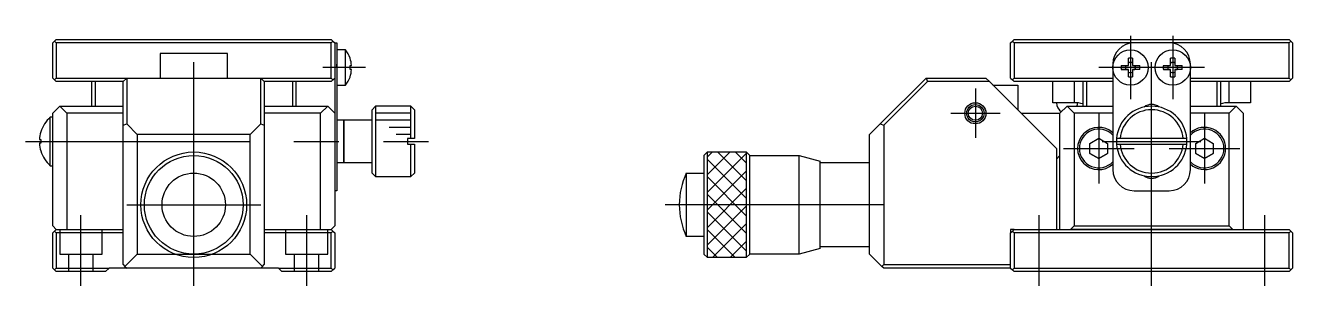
# Model space of a CAD drawing. Extents: x -105 to 292, y -103 to 103.
# Drawn here: x 112.2 to 291.9, y -20.5 to 16.5 of the extents above; entities that cross this region are included whole.
import ezdxf

# ---------------------------------------------------------------- set-up
doc = ezdxf.new("R2010")
doc.units = 0
doc.linetypes.add('CENTER', pattern=[50.8, 31.75, -6.35, 6.35, -6.35])
doc.linetypes.add('DASHED', pattern=[19.05, 12.7, -6.35])
doc.layers.get('0').update_dxf_attribs({"linetype": 'CONTINUOUS'})
doc.layers.add('CENTER', color=1, linetype='CENTER')

msp = doc.modelspace()

# ---------------------------------------------------------------- linework, layer by layer
at = {"color": 7, "linetype": 'CONTINUOUS'}
for p, q in [((116.29, 14.25), (116.54, 14.5)), ((116.54, 14.5), (155.54, 14.5)), ((155.54, 14.5), (155.79, 14.25)), ((252.4, 14.5), (252.15, 14.25)), ((252.4, 14.5), (291.4, 14.5)), ((291.4, 14.5), (291.65, 14.25)), ((116.04, 14), (116.29, 14.25)), ((116.04, 9), (116.04, 14)), ((116.29, 14.25), (116.54, 14)), ((155.54, 14), (116.54, 14)), ((116.54, 14), (116.54, 9)), ((155.54, 14), (155.79, 14.25)), ((155.54, 9), (155.54, 14)), ((155.79, 14.25), (156.04, 14)), ((156.04, 14), (156.04, 9)), ((156.04, 14), (156.34, 14)), ((156.34, 14), (156.34, 11)), ((157.57, 13), (156.34, 13)), ((157.57, 10.5), (157.57, 13)), ((251.9, 14), (252.15, 14.25)), ((251.9, 9), (251.9, 14)), ((252.15, 14.25), (252.4, 14)), ((269.4, 14), (252.4, 14)), ((252.4, 14), (252.4, 9)), ((274.4, 14), (269.4, 14)), ((291.4, 14), (274.4, 14)), ((291.4, 14), (291.65, 14.25)), ((291.4, 9), (291.4, 14)), ((291.65, 14.25), (291.9, 14)), ((291.9, 14), (291.9, 9)), ((140.81, 12.5), (131.27, 12.5)), ((131.27, 12.5), (131.27, 9)), ((140.81, 9), (140.81, 12.5)), ((156.34, 11), (156.34, 10.5)), ((156.34, 10.5), (156.34, 11)), ((158.21, 11.82), (158.21, 11.85)), ((158.21, 10.8), (158.42, 10.8)), ((158.21, 10.2), (158.21, 10.8)), ((266.4, 11), (266.4, 10.5)), ((267.59, 10.8), (268.6, 10.8)), ((268.6, 10.8), (268.6, 11.82)), ((269.2, 11.82), (269.2, 10.8)), ((269.2, 10.8), (270.22, 10.8)), ((273.59, 10.8), (274.6, 10.8)), ((274.6, 10.8), (274.6, 11.82)), ((275.2, 11.82), (275.2, 10.8)), ((275.2, 10.8), (276.22, 10.8)), ((277.4, 10.5), (277.4, 11)), ((116.04, 9), (116.29, 8.75)), ((116.29, 8.75), (116.54, 9)), ((116.54, 9), (126.54, 9)), ((126.04, 8.5), (126.54, 9)), ((126.54, 9), (126.54, 2.5)), ((126.54, 9), (145.54, 9)), ((145.54, 2.5), (145.54, 9)), ((145.54, 9), (155.54, 9)), ((145.54, 9), (146.04, 8.5)), ((155.54, 9), (155.79, 8.75)), ((155.79, 8.75), (156.04, 9)), ((156.04, 9), (156.04, 4)), ((156.34, 10.5), (156.34, -4)), ((157.57, 8), (157.57, 10.5)), ((158.42, 10.2), (158.21, 10.2)), ((158.21, 9.15), (158.21, 9.18)), ((233.4, 2.5), (239.9, 9)), ((239.9, 9), (248.4, 9)), ((239.9, 9), (240.11, 8.5)), ((248.9, 8.5), (248.4, 9)), ((251.9, 9), (252.15, 8.75)), ((252.15, 8.75), (252.4, 9)), ((252.4, 9), (266.4, 9)), ((266.4, 10.5), (266.4, -4)), ((268.6, 10.2), (267.59, 10.2)), ((267.59, 10.2), (268.26, 10.2)), ((268.26, 10.2), (268.6, 10.2)), ((268.6, 9.18), (268.6, 10.2)), ((269.2, 10.2), (269.2, 9.18)), ((270.22, 10.2), (269.2, 10.2)), ((269.2, 10.2), (269.54, 10.2)), ((270.22, 10.2), (269.54, 10.2)), ((274.6, 10.2), (273.59, 10.2)), ((273.59, 10.2), (274.26, 10.2)), ((274.26, 10.2), (274.6, 10.2)), ((274.6, 9.18), (274.6, 10.2)), ((276.22, 10.2), (275.2, 10.2)), ((275.2, 10.2), (275.54, 10.2)), ((275.2, 10.2), (275.2, 9.18)), ((276.22, 10.2), (275.54, 10.2)), ((277.4, -4), (277.4, 10.5)), ((277.4, 9), (291.4, 9)), ((291.4, 9), (291.65, 8.75)), ((291.65, 8.75), (291.9, 9)), ((116.29, 8.75), (116.54, 8.5)), ((126.04, 8.5), (116.54, 8.5)), ((121.54, 8.5), (121.54, 5)), ((122.04, 8.5), (122.04, 5)), ((126.04, 2.29), (126.04, 8.5)), ((146.04, 8.5), (146.04, 2.29)), ((155.54, 8.5), (146.04, 8.5)), ((150.04, 8.5), (150.04, 5)), ((150.54, 8.5), (150.54, 5)), ((155.79, 8.75), (155.54, 8.5)), ((156.34, 8), (157.57, 8)), ((240.11, 8.5), (233.9, 2.29)), ((248.9, 8.5), (240.11, 8.5)), ((258.4, -1), (248.9, 8.5)), ((249.4, 8), (252.9, 8)), ((252.15, 8.75), (252.4, 8.5)), ((266.4, 8.5), (252.4, 8.5)), ((252.9, 8), (252.9, 4.5)), ((257.9, 5.5), (257.9, 8.5)), ((260.9, 8.5), (260.9, 5.5)), ((262.15, 8.5), (262.15, 5)), ((262.65, 8.5), (262.65, 5)), ((291.4, 8.5), (277.4, 8.5)), ((281.15, 8.5), (281.15, 5)), ((281.65, 8.5), (281.65, 5)), ((282.9, 5.5), (282.9, 8.5)), ((285.9, 8.5), (285.9, 5.5)), ((291.4, 8.5), (291.65, 8.75)), ((260.88, 5.5), (257.9, 5.5)), ((260.9, 5.5), (260.88, 5.5)), ((282.93, 5.5), (282.9, 5.5)), ((285.9, 5.5), (282.93, 5.5)), ((116.04, 4), (117.04, 5)), ((116.04, -12), (116.04, 4)), ((117.04, 5), (126.04, 5)), ((118.04, 4), (117.04, 5)), ((118.04, 4), (118.04, -12.5)), ((126.04, 4), (118.04, 4)), ((146.04, 5), (155.04, 5)), ((154.04, 4), (146.04, 4)), ((155.04, 5), (154.04, 4)), ((154.04, -12.5), (154.04, 4)), ((155.04, 5), (156.04, 4)), ((156.04, 4), (156.04, -12)), ((161.84, 5), (161.34, 4.5)), ((161.34, -4.5), (161.34, 4.5)), ((161.84, 5), (161.84, -5)), ((166.84, 5), (161.84, 5)), ((166.84, 4), (161.84, 4)), ((166.84, 0.4), (166.84, 5)), ((167.34, 4.5), (166.84, 5)), ((167.34, 4.5), (167.34, 0.4)), ((253.4, 4), (258.9, 4)), ((259.9, 5), (258.9, 4)), ((258.9, -12.5), (258.9, 4)), ((259.9, 5), (260.9, 4)), ((259.9, 5), (266.4, 5)), ((260.9, 4), (260.9, -12)), ((266.4, 4), (260.9, 4)), ((277.4, 5), (283.9, 5)), ((282.9, 4), (277.4, 4)), ((282.9, 4), (283.9, 5)), ((282.9, -12), (282.9, 4)), ((284.9, 4), (283.9, 5)), ((284.9, 4), (284.9, -12.5)), ((115.7, -3.45), (115.7, 3.45)), ((116.04, 3.45), (115.7, 3.45)), ((126.04, 2.29), (126.54, 2.5)), ((126.04, -17.5), (126.04, 2.29)), ((126.54, 2.5), (128.04, 1)), ((144.04, 1), (145.54, 2.5)), ((145.54, 2.5), (146.04, 2.29)), ((146.04, 2.29), (146.04, -17.5)), ((157.34, 3), (156.34, 3)), ((161.34, 3), (157.34, 3)), ((157.34, 3), (157.34, -3)), ((157.34, -3), (157.34, 3)), ((166.84, 3), (161.84, 3)), ((166.84, 2), (163.75, 2)), ((231.9, 1), (233.4, 2.5)), ((233.4, 2.5), (233.9, 2.29)), ((233.9, 2.29), (233.9, -17.5)), ((114.16, 0.26), (114.35, 0.26)), ((114.35, 1.35), (114.35, 1.35)), ((114.35, 0.26), (114.35, -0.26)), ((144.04, 1), (128.04, 1)), ((128.04, 1), (128.04, -16)), ((144.04, -16), (144.04, 1)), ((166.84, 1), (164.75, 1)), ((166.84, 0.4), (166.34, 0.4)), ((166.34, 0.4), (166.34, -0.4)), ((167.34, 0.4), (166.84, 0.4)), ((231.9, -16), (231.9, 1)), ((263.15, -0.28), (264.4, 0.44)), ((264.4, 0.44), (265.65, -0.28)), ((276.89, 0.4), (266.92, 0.4)), ((267.42, 0.4), (266.92, 0.4)), ((276.38, 0.4), (267.42, 0.4)), ((276.89, 0.4), (276.38, 0.4)), ((278.15, -0.28), (279.4, 0.44)), ((279.4, 0.44), (280.65, -0.28)), ((114.35, -0.26), (114.16, -0.26)), ((114.35, -1.35), (114.35, -1.35)), ((166.34, -0.4), (166.84, -0.4)), ((166.84, -5), (166.84, -0.4)), ((166.84, -0.4), (167.34, -0.4)), ((167.34, -0.4), (167.34, -4.5)), ((208.4, -2), (208.9, -1.5)), ((208.9, -1.5), (214.4, -1.5)), ((208.9, -16.5), (208.9, -1.5)), ((212.12, -1.5), (208.9, -4.71)), ((209.62, -1.5), (208.9, -2.21)), ((214.4, -1.71), (208.9, -7.21)), ((214.4, -5.55), (210.35, -1.5)), ((214.4, -3.05), (212.85, -1.5)), ((214.4, -1.5), (214.4, -9)), ((214.4, -1.5), (214.9, -2)), ((258.4, -1), (258.4, -12.5)), ((263.15, -1.72), (263.15, -0.28)), ((264.4, -2.44), (263.15, -1.72)), ((263.15, -1.72), (264.4, -2.44)), ((265.65, -1.72), (264.4, -2.44)), ((264.4, -2.44), (265.65, -1.72)), ((265.65, -0.28), (265.65, -1.72)), ((266.92, -0.4), (267.42, -0.4)), ((267.42, -0.4), (276.38, -0.4)), ((276.38, -0.4), (276.89, -0.4)), ((278.15, -1.72), (278.15, -0.28)), ((279.4, -2.44), (278.15, -1.72)), ((278.15, -1.72), (279.4, -2.44)), ((280.65, -1.72), (279.4, -2.44)), ((279.4, -2.44), (280.65, -1.72)), ((280.65, -0.28), (280.65, -1.72)), ((115.7, -3.45), (116.04, -3.45)), ((156.34, -3), (157.34, -3)), ((157.34, -3), (161.34, -3)), ((208.4, -2), (208.4, -16)), ((214.4, -8.05), (208.9, -2.55)), ((214.9, -9), (214.9, -2)), ((214.9, -2), (221.9, -2)), ((221.9, -9), (221.9, -2)), ((221.9, -2), (224.9, -2.8)), ((224.9, -9), (224.9, -2.8)), ((224.9, -3), (231.9, -3)), ((258.9, -2), (258.4, -2.5)), ((258.9, -2), (258.4, -2.5)), ((156.34, -4), (156.34, -7)), ((161.34, -4.5), (161.84, -5)), ((161.84, -5), (166.84, -5)), ((166.84, -5), (167.34, -4.5)), ((205.9, -4.5), (205.9, -13.5)), ((205.9, -4.5), (208.4, -4.5)), ((214.4, -4.21), (208.9, -9.71)), ((214.4, -10.55), (208.9, -5.05)), ((156.34, -7), (156.04, -7)), ((214.4, -6.71), (208.9, -12.21)), ((269.4, -7), (274.4, -7)), ((214.4, -13.05), (208.9, -7.55)), ((214.4, -9.21), (208.9, -14.71)), ((214.4, -15.55), (208.9, -10.05)), ((214.4, -9), (214.4, -16.5)), ((214.9, -16), (214.9, -9)), ((221.9, -16), (221.9, -9)), ((224.9, -15.2), (224.9, -9)), ((116.54, -12.5), (116.04, -12)), ((116.54, -12.5), (116.29, -12.75)), ((116.54, -12.5), (126.04, -12.5)), ((146.04, -12.5), (155.54, -12.5)), ((156.04, -12), (155.54, -12.5)), ((155.79, -12.75), (155.54, -12.5)), ((212.85, -16.5), (208.9, -12.55)), ((214.4, -11.71), (209.62, -16.5)), ((251.9, -12.5), (251.9, -13)), ((252.4, -12.5), (251.9, -12.5)), ((252.15, -12.75), (252.4, -12.5)), ((252.4, -12.5), (260.4, -12.5)), ((260.9, -12), (260.4, -12.5)), ((283.4, -12.5), (260.4, -12.5)), ((260.4, -12.5), (283.4, -12.5)), ((260.9, -12), (282.9, -12)), ((283.4, -12.5), (282.9, -12)), ((283.4, -12.5), (291.4, -12.5)), ((291.4, -12.5), (291.65, -12.75)), ((116.04, -13), (116.29, -12.75)), ((116.04, -18), (116.04, -13)), ((116.29, -12.75), (116.54, -13)), ((126.04, -13), (116.54, -13)), ((116.54, -13), (116.54, -18)), ((155.54, -13), (146.04, -13)), ((155.54, -13), (155.79, -12.75)), ((155.54, -18), (155.54, -13)), ((155.79, -12.75), (156.04, -13)), ((156.04, -13), (156.04, -18)), ((208.4, -13.5), (205.9, -13.5)), ((214.4, -14.21), (212.12, -16.5)), ((251.9, -13), (252.15, -12.75)), ((251.9, -18), (251.9, -13)), ((252.15, -12.75), (252.4, -13)), ((291.4, -13), (252.4, -13)), ((252.4, -13), (252.4, -18)), ((291.4, -13), (291.65, -12.75)), ((291.4, -18), (291.4, -13)), ((291.65, -12.75), (291.9, -13)), ((291.9, -13), (291.9, -18)), ((126.29, -17.75), (128.04, -16)), ((128.04, -16), (144.04, -16)), ((144.04, -16), (145.79, -17.75)), ((208.9, -16.5), (208.4, -16)), ((210.35, -16.5), (208.9, -15.05)), ((214.9, -16), (214.4, -16.5)), ((221.9, -16), (214.9, -16)), ((224.9, -15.2), (221.9, -16)), ((231.9, -15), (224.9, -15)), ((231.9, -16), (233.65, -17.75)), ((126.04, -17.5), (126.29, -17.75)), ((126.29, -17.75), (126.54, -18)), ((145.54, -18), (145.79, -17.75)), ((145.79, -17.75), (146.04, -17.5)), ((214.4, -16.5), (208.9, -16.5)), ((233.65, -17.75), (233.9, -17.5)), ((233.9, -18), (233.65, -17.75)), ((233.9, -17.5), (251.9, -17.5)), ((116.04, -18), (116.29, -18.25)), ((116.29, -18.25), (116.54, -18)), ((116.29, -18.25), (116.54, -18.5)), ((116.54, -18), (124.04, -18)), ((123.54, -18.5), (116.54, -18.5)), ((124.04, -18), (123.54, -18.5)), ((126.54, -18), (124.04, -18)), ((145.54, -18), (126.54, -18)), ((148.04, -18), (145.54, -18)), ((148.04, -18), (155.54, -18)), ((148.54, -18.5), (148.04, -18)), ((155.54, -18.5), (148.54, -18.5)), ((155.54, -18), (155.79, -18.25)), ((155.79, -18.25), (155.54, -18.5)), ((155.79, -18.25), (156.04, -18)), ((251.9, -18), (233.9, -18)), ((251.9, -18), (252.15, -18.25)), ((252.15, -18.25), (252.4, -18)), ((252.15, -18.25), (252.4, -18.5)), ((252.4, -18), (291.4, -18)), ((262.9, -18.5), (252.4, -18.5)), ((271.9, -18.5), (262.9, -18.5)), ((280.9, -18.5), (271.9, -18.5)), ((291.4, -18.5), (280.9, -18.5)), ((291.4, -18), (291.65, -18.25)), ((291.65, -18.25), (291.4, -18.5)), ((291.65, -18.25), (291.9, -18))]:
    msp.add_line(p, q, dxfattribs=at)
at = {"color": 3, "linetype": 'DASHED'}
for p, q in [((117.04, -12.5), (117.04, -16)), ((123.04, -16), (123.04, -12.5)), ((149.04, -12.5), (149.04, -16)), ((155.04, -16), (155.04, -12.5)), ((117.04, -16), (120.04, -16)), ((118.29, -16), (118.29, -18.5)), ((120.04, -16), (123.04, -16)), ((121.79, -18.5), (121.79, -16)), ((149.04, -16), (152.04, -16)), ((150.29, -16), (150.29, -18.5)), ((152.04, -16), (155.04, -16)), ((153.79, -18.5), (153.79, -16))]:
    msp.add_line(p, q, dxfattribs=at)
at = {"color": 7, "linetype": 'CONTINUOUS'}
for centre, radius in [((268.9, 10.5), 2.5), ((274.9, 10.5), 2.5), ((246.9, 4), 1.23), ((246.9, 4), 1), ((136.04, -9), 7.5), ((136.04, -9), 7), ((136.04, -9), 4.5)]:
    msp.add_circle(centre, radius, dxfattribs=at)
at = {"color": 3, "linetype": 'CONTINUOUS'}
msp.add_circle((246.9, 4), 1.5, dxfattribs=at)
at = {"color": 7, "linetype": 'CONTINUOUS'}
for centre, radius, start, end in [((154.44, 10.5), 4, 19.7246, 38.6822), ((269.4, 11), 3, 90, 180), ((274.4, 11), 3, 0, 90), ((154.44, 10.5), 3.99, 4.3134, 19.2682), ((268.9, 10.5), 1.35, 167.1604, 192.8396), ((268.9, 10.5), 0.708, 154.9481, 205.0519), ((268.9, 10.5), 1.35, 77.1604, 102.8396), ((268.9, 10.5), 0.708, 64.9481, 115.0519), ((268.9, 10.5), 0.708, 334.9481, 25.0519), ((268.9, 10.5), 1.35, 347.1604, 12.8396), ((274.9, 10.5), 1.35, 167.1604, 192.8396), ((274.9, 10.5), 0.708, 154.9481, 205.0519), ((274.9, 10.5), 1.35, 77.1604, 102.8396), ((274.9, 10.5), 0.708, 64.9481, 115.0519), ((274.9, 10.5), 0.708, 334.9481, 25.0519), ((274.9, 10.5), 1.35, 347.1604, 12.8396), ((154.44, 10.5), 4, 321.3178, 340.2754), ((154.44, 10.5), 3.99, 340.7318, 355.6866), ((268.9, 10.5), 0.708, 244.9481, 295.0519), ((268.9, 10.5), 1.35, 257.1604, 282.8396), ((274.9, 10.5), 0.708, 244.9481, 295.0519), ((274.9, 10.5), 1.35, 257.1604, 282.8396), ((259.9, 5.5), 1.5, 180, 238.633), ((260.9, 0.5), 5, 75.5225, 90), ((259.9, 5.5), 1.5, 340.5288, 0), ((282.9, 0.5), 5, 90, 104.4775), ((271.9, 0), 5, 4.5886, 175.4114), ((271.9, 0), 4.5, 5.0997, 174.9003), ((271.9, 3.5), 1.75, 52.2619, 127.7381), ((118.74, 0), 4.6, 131.4096, 162.92), ((264.4, -1), 3, 48.1897, 311.8103), ((279.4, -1), 3, 0, 131.8103), ((118.74, 0), 4.59, 162.9344, 176.7546), ((264.4, -1), 2.75, 43.3418, 316.6582), ((271.9, 0), 5, 175.4114, 184.5886), ((271.9, 0), 5, 355.4114, 4.5886), ((279.4, -1), 2.75, 0, 136.6582), ((118.74, 0), 4.59, 183.2454, 197.0656), ((118.74, 0), 4.6, 197.08, 228.5904), ((271.9, 0), 5, 184.5886, 355.4114), ((271.9, 0), 4.5, 185.0997, 354.9003), ((279.4, -1), 2.75, 223.3418, 0), ((279.4, -1), 3, 228.1897, 0), ((215.9, -9.08), 11, 155.3761, 179.5663), ((269.4, -4), 3, 180, 270), ((271.9, -3.5), 1.75, 232.2619, 307.7381), ((274.4, -4), 3, 270, 0), ((215.9, -8.92), 11, 180.4337, 204.6239), ((136.04, -16), 2, 268.7514, 271.2486)]:
    msp.add_arc(centre, radius, start, end, dxfattribs=at)
at = {"layer": 'CENTER', "color": 1, "linetype": 'CENTER'}
for p, q in [((136.04, -20.5), (136.04, 16.5)), ((271.9, -20.5), (271.9, 16.5)), ((268.9, 15), (268.9, 6)), ((274.9, 15), (274.9, 6)), ((160.42, 10.5), (154.34, 10.5)), ((279.4, 10.5), (264.4, 10.5)), ((246.9, 7.5), (246.9, 0.5)), ((243.4, 4), (250.4, 4)), ((264.4, 4), (264.4, -6)), ((279.4, 4), (279.4, -6)), ((112.16, 0), (169.34, 0)), ((264.9, 0), (278.9, 0)), ((259.4, -1), (269.4, -1)), ((274.4, -1), (284.4, -1)), ((120.04, -20.5), (120.04, -10.5)), ((126.54, -9), (145.54, -9)), ((152.04, -10.5), (152.04, -20.5)), ((233.9, -9), (202.9, -9)), ((255.9, -10.5), (255.9, -20.5)), ((287.9, -10.5), (287.9, -20.5))]:
    msp.add_line(p, q, dxfattribs=at)

doc.saveas('drawing.dxf')
